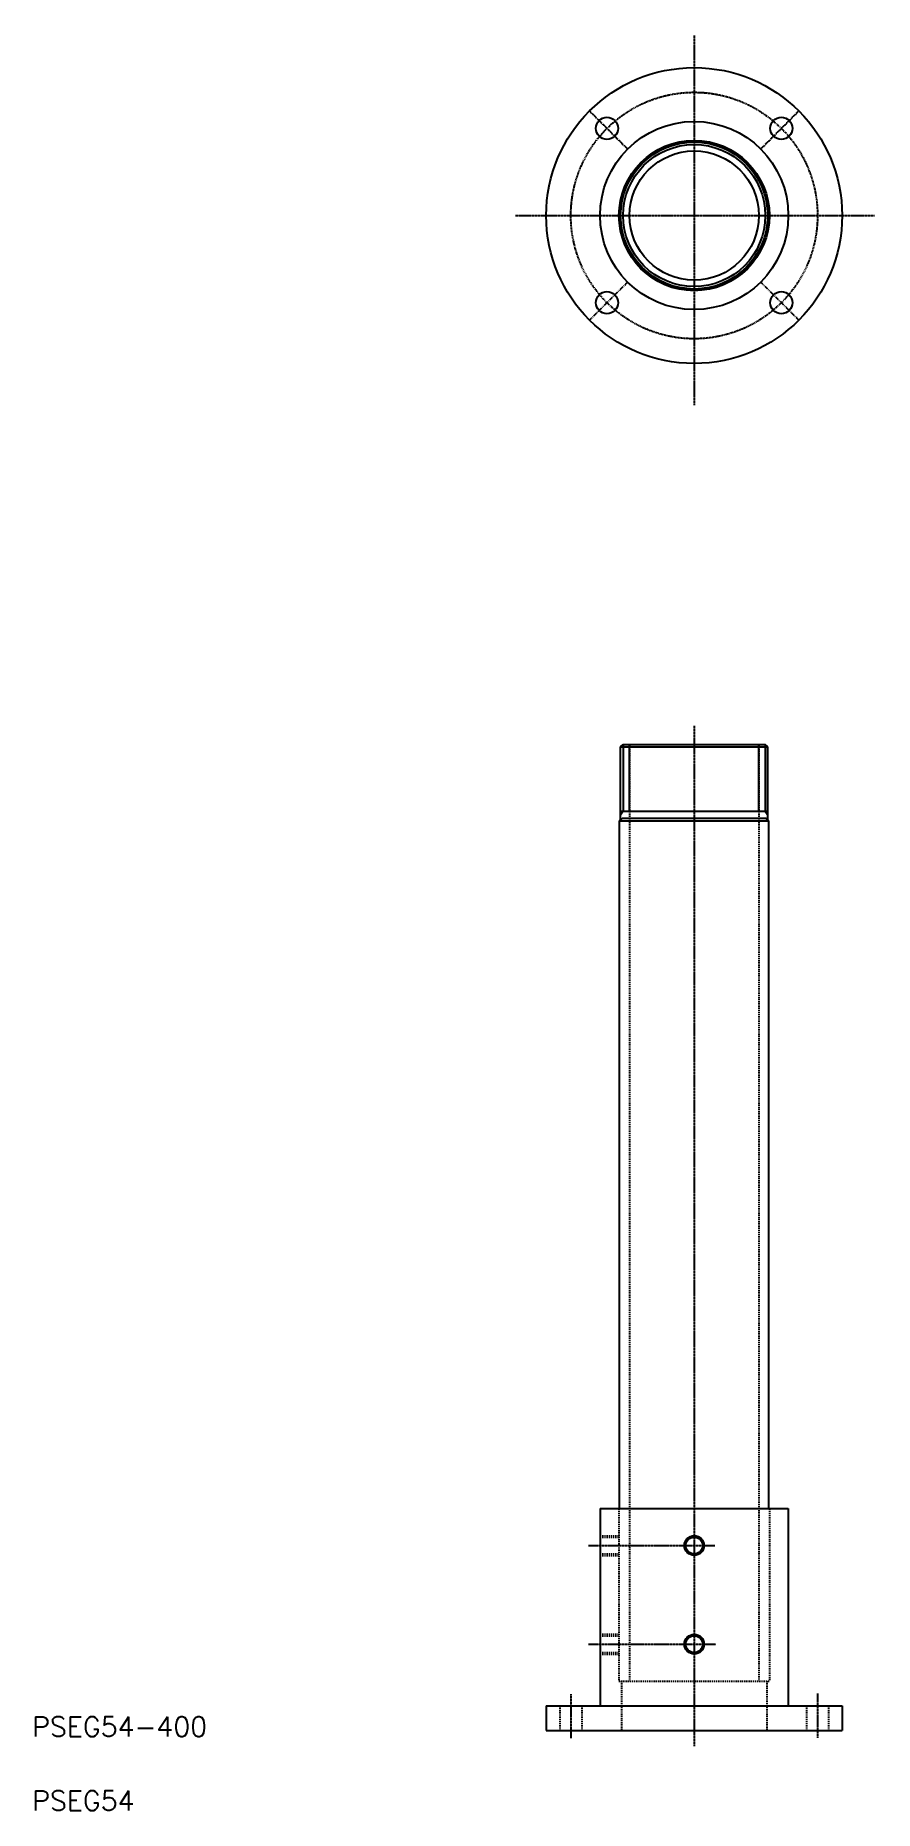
# Model space of a CAD drawing. Extents: x 21 to 362, y 20 to 740.
import ezdxf

# ---------------------------------------------------------------- set-up
doc = ezdxf.new("R2010")
doc.units = 0
doc.header["$LTSCALE"] = 0.25
doc.linetypes.add('CENTER', pattern=[2, 1.25, -0.25, 0.25, -0.25])
doc.linetypes.add('DASHED', pattern=[3.5, 2, -1.5])
doc.layers.get('0').update_dxf_attribs({"linetype": 'CONTINUOUS'})
doc.layers.add('CENTER', color=1, linetype='CENTER')
doc.styles.get("Standard").update_dxf_attribs({"font": 'txt.shx'})

msp = doc.modelspace()

# ---------------------------------------------------------------- linework, layer by layer
for p, q in [((258.62, 451.48), (259.62, 452.48)), ((258.62, 421.93), (258.62, 451.48)), ((258.62, 451.48), (318.23, 451.48)), ((259.62, 452.48), (317.23, 452.48)), ((318.23, 451.48), (317.23, 452.48)), ((318.23, 421.93), (318.23, 451.48)), ((258.62, 425.48), (318.23, 425.48)), ((258.18, 421.48), (318.68, 421.48)), ((250.28, 142.48), (326.58, 142.48)), ((228.43, 62.48), (348.43, 62.48)), ((228.43, 52.48), (348.43, 52.48))]:
    msp.add_line(p, q)
at = {"color": 3}
for p, q in [((259.62, 452.48), (259.62, 425.48)), ((262.22, 425.48), (262.22, 452.48)), ((314.63, 425.48), (314.63, 452.48)), ((317.23, 452.48), (317.23, 425.48)), ((259.62, 425.48), (258.62, 423.75)), ((317.23, 425.48), (318.23, 423.75))]:
    msp.add_line(p, q, dxfattribs=at)
at = {"color": 3, "linetype": 'DASHED'}
for p, q in [((262.18, 452.48), (262.18, 72.48)), ((314.68, 452.48), (314.68, 72.48)), ((257.93, 142.48), (257.93, 72.48)), ((318.93, 142.48), (318.93, 72.48)), ((250.28, 131.48), (257.93, 131.48)), ((250.28, 130.88), (257.93, 130.88)), ((250.28, 124.08), (257.93, 124.08)), ((250.28, 123.48), (257.93, 123.48)), ((250.28, 91.48), (257.93, 91.48)), ((250.28, 90.88), (257.93, 90.88)), ((250.28, 84.08), (257.93, 84.08)), ((250.28, 83.48), (257.93, 83.48)), ((257.93, 72.48), (318.93, 72.48)), ((258.93, 72.48), (258.93, 52.48)), ((317.93, 72.48), (317.93, 52.48)), ((233.93, 62.48), (233.93, 52.48)), ((242.93, 62.48), (242.93, 52.48)), ((333.93, 62.48), (333.93, 52.48)), ((342.93, 62.48), (342.93, 52.48))]:
    msp.add_line(p, q, dxfattribs=at)
at = {"color": 7, "linetype": 'CONTINUOUS'}
for p, q in [((258.18, 421.48), (259.18, 422.48)), ((258.18, 142.48), (258.18, 421.48)), ((317.68, 422.48), (259.18, 422.48)), ((318.68, 421.48), (317.68, 422.48)), ((318.68, 142.48), (318.68, 421.48)), ((250.28, 142.48), (250.28, 62.48)), ((326.58, 142.48), (326.58, 62.48)), ((228.43, 62.48), (228.43, 52.48)), ((348.43, 62.48), (348.43, 52.48))]:
    msp.add_line(p, q, dxfattribs=at)
for centre, radius in [((288.43, 667.07), 60), ((253.07, 702.42), 4.5), ((323.78, 702.42), 4.5), ((288.43, 667.07), 38.15), ((288.43, 667.07), 30.5), ((288.43, 667.07), 29.81), ((288.43, 667.07), 26.21), ((253.07, 631.71), 4.5), ((323.78, 631.71), 4.5), ((288.43, 127.48), 3.4), ((288.43, 87.48), 3.4)]:
    msp.add_circle(centre, radius)
at = {"color": 3}
for centre, radius in [((288.43, 667.07), 28.81), ((288.43, 127.48), 4), ((288.43, 87.48), 4)]:
    msp.add_circle(centre, radius, dxfattribs=at)
at = {"layer": 'CENTER', "color": 1, "linetype": 'CENTER'}
for p, q in [((288.43, 740.11), (288.43, 590.07)), ((246, 709.49), (261.43, 694.06)), ((330.85, 709.49), (315.42, 694.06)), ((216, 667.07), (361.53, 667.07)), ((288.43, 663.07), (288.43, 659.07)), ((292.43, 667.07), (296.43, 667.07)), ((246, 624.64), (261.43, 640.07)), ((330.85, 624.64), (315.42, 640.07)), ((288.43, 460.05), (288.43, 46.12)), ((245.62, 127.48), (296.78, 127.48)), ((245.62, 87.48), (297.23, 87.48)), ((238.43, 67.26), (238.43, 49.3)), ((338.43, 67.49), (338.43, 49.53))]:
    msp.add_line(p, q, dxfattribs=at)
msp.add_circle((288.43, 667.07), 50, dxfattribs=at)

# ---------------------------------------------------------------- texts
for s, p in [('PSEG54-400', (20, 50)), ('PSEG54', (20, 20))]:
    msp.add_text(s, height=8).set_placement(p)

doc.saveas('drawing.dxf')
